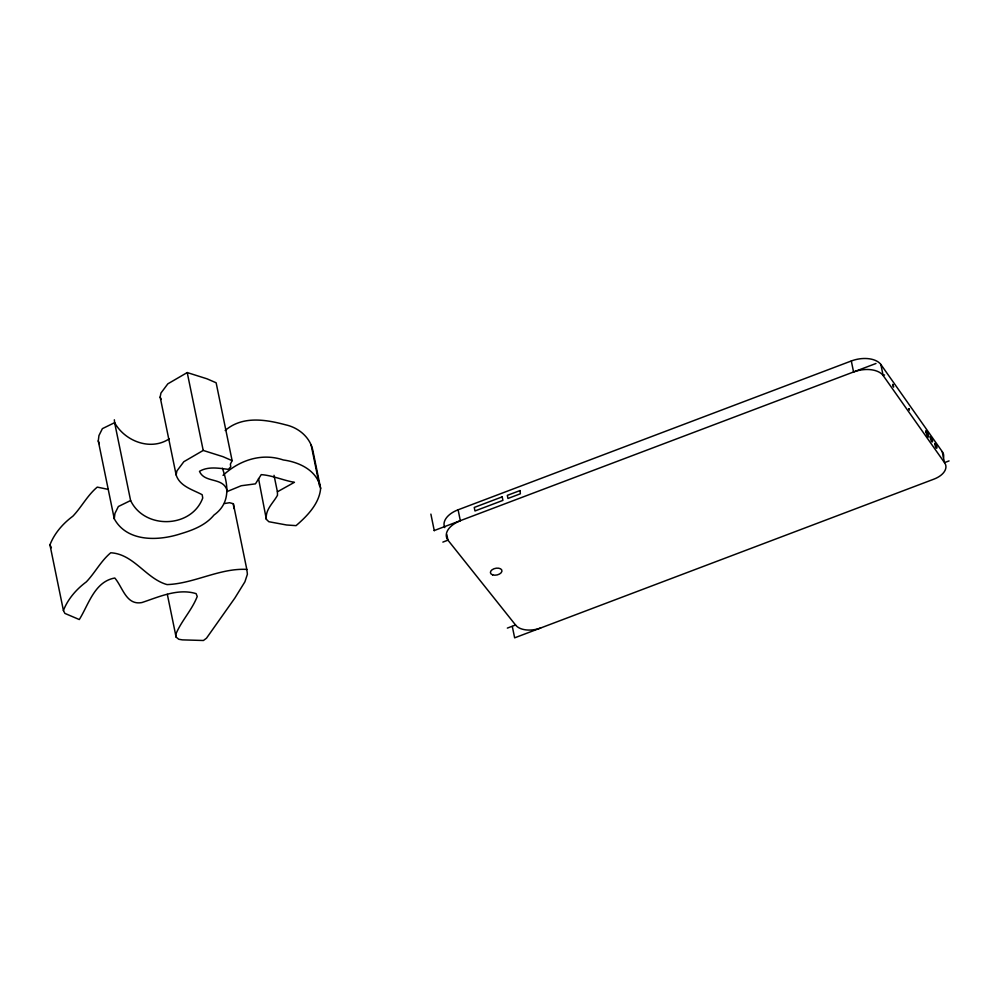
<?xml version="1.0" encoding="UTF-8"?>
<svg xmlns="http://www.w3.org/2000/svg" width="999" height="999" viewBox="0 0 999 999"><rect width="100%" height="100%" fill="white"/><g stroke="black" fill="none" stroke-linecap="round" stroke-linejoin="round"><path stroke-width="1.5" d="M222.39 468.219C228.609 485.901 230.307 503.359 213.986 515.047C205.557 525.287 192.957 530.094 180.582 533.803C158.129 541.121 126.935 542.082 114.261 518.756L98.277 440.896L98.951 435.564L102.385 428.646L114.623 422.664L114.348 419.792M114.261 518.756L114.935 513.436L118.369 506.518L130.607 500.536L114.623 422.664C124.85 441.208 150.574 451.161 169.181 438.873M225.162 430.494C242.407 415.621 265.572 419.468 285.627 424.825C298.713 427.672 310.377 437.487 312.937 450.924L320.629 488.386C319.343 503.708 307.13 516.083 296.054 525.636L286.563 524.987L268.831 521.715L266.358 519.355L258.516 478.558M130.607 500.536C144.555 529.782 191.571 528.309 202.735 498.014L202.185 494.73C192.682 489.622 179.77 486.363 176.136 474.937L160.152 397.078L160.939 393.057L167.832 383.841L187.225 372.565L206.993 378.808L216.134 382.779L232.118 460.651L230.382 464.148L230.769 466.808L228.384 469.355C218.881 468.244 208.154 466.158 199.488 471.328C204.483 483.229 222.39 477.11 226.773 489.597M176.136 474.937L176.923 470.929L183.828 461.713L203.209 450.437L222.977 456.68L232.118 460.651M224.563 503.521L229.558 502.709L233.341 503.733L246.815 569.405L247.402 574.213L244.917 581.793L234.902 597.989L206.493 638.199L203.421 640.496L182.392 639.872L178.796 639.273L176.111 637.1L175.674 634.59C181.194 621.016 191.908 610.252 197.228 596.478L196.129 593.643C178.009 588.061 159.053 596.865 141.883 602.559C126.111 605.519 122.802 587.262 114.798 578.021C94.53 581.618 88.761 604.37 79.296 619.542L64.885 613.398L63.424 610.501L49.95 544.842C54.446 533.241 62.999 523.513 72.865 516.196C81.543 507.117 87.35 495.392 97.265 487.112L108.092 489.36M63.424 610.501C67.92 598.913 76.473 589.185 86.339 581.868C95.03 572.777 100.837 561.063 110.739 552.772C133.878 554.07 145.954 578.658 167.045 584.59C194.068 583.666 219.78 567.907 246.815 569.405M223.039 475.362C239.298 460.239 261.588 452.597 283.341 459.977C299.563 462.137 317.545 470.691 320.629 488.386M266.358 519.355C265.047 509.665 273.314 502.959 277.497 495.242L277.41 491.795L294.43 482.305C283.142 480.394 272.814 475.499 261.238 474.625L255.457 483.853L241.234 485.739L226.698 491.72M444.755 527.609A22.965 13.399 -11.6 0 1 458.104 509.802L851.31 360.976A22.965 13.399 -11.6 0 1 880.856 364.46L942.244 451.635A19.568 11.414 -11.6 0 1 943.506 457.405M434.19 530.556L875.986 363.486M442.857 542.107L447.952 540.172A22.965 13.399 -11.6 0 1 460.352 520.804L458.104 509.802M884.565 374.925L883.116 375.462A22.965 13.399 -11.6 0 0 853.571 371.978L851.31 360.976M507.342 628.096L515.546 624.987A19.568 11.414 -11.6 0 0 540.721 627.959M949.05 460.914L944.505 462.637A19.568 11.414 -11.6 0 1 933.94 479.133L514.647 637.837L512.312 626.473M515.546 624.987L447.952 540.172L446.828 534.677M49.95 544.842L51.399 547.727M160.152 397.078L161.239 399.438M98.277 440.896L99.176 443.656M942.244 451.635L944.505 462.637L883.116 375.462L880.856 364.46M430.881 514.098L434.278 530.681M311.114 444.792L319.543 485.939M274.026 475.324L277.41 491.795M187.225 372.565L203.209 450.437M167.333 594.343L176.111 637.1M233.341 503.733L233.916 508.541M930.256 436.925C931.518 445.779 934.764 440.959 930.256 436.925M892.669 384.503L893.63 387.088L892.744 384.465M908.99 408.803L909.365 409.79L908.99 408.803M934.852 443.481C935.476 451.198 939.297 448.351 934.852 443.481M502.185 496.865L474.25 507.442L474.975 510.964L502.909 500.387L502.185 496.865M520.029 490.559L507.317 495.367L507.954 498.476L520.367 493.781L520.029 490.559M492.644 574.862A5.857 3.409 -11.6 0 0 501.91 571.353A5.857 3.409 -11.6 0 0 494.006 568.743A5.857 3.409 -11.6 0 0 492.644 574.862M926.048 432.242A3.459 0.687 70 0 0 928.396 437.05A3.459 0.687 70 0 0 927.272 432.08A3.459 0.687 70 0 0 926.048 432.242"/></g></svg>
